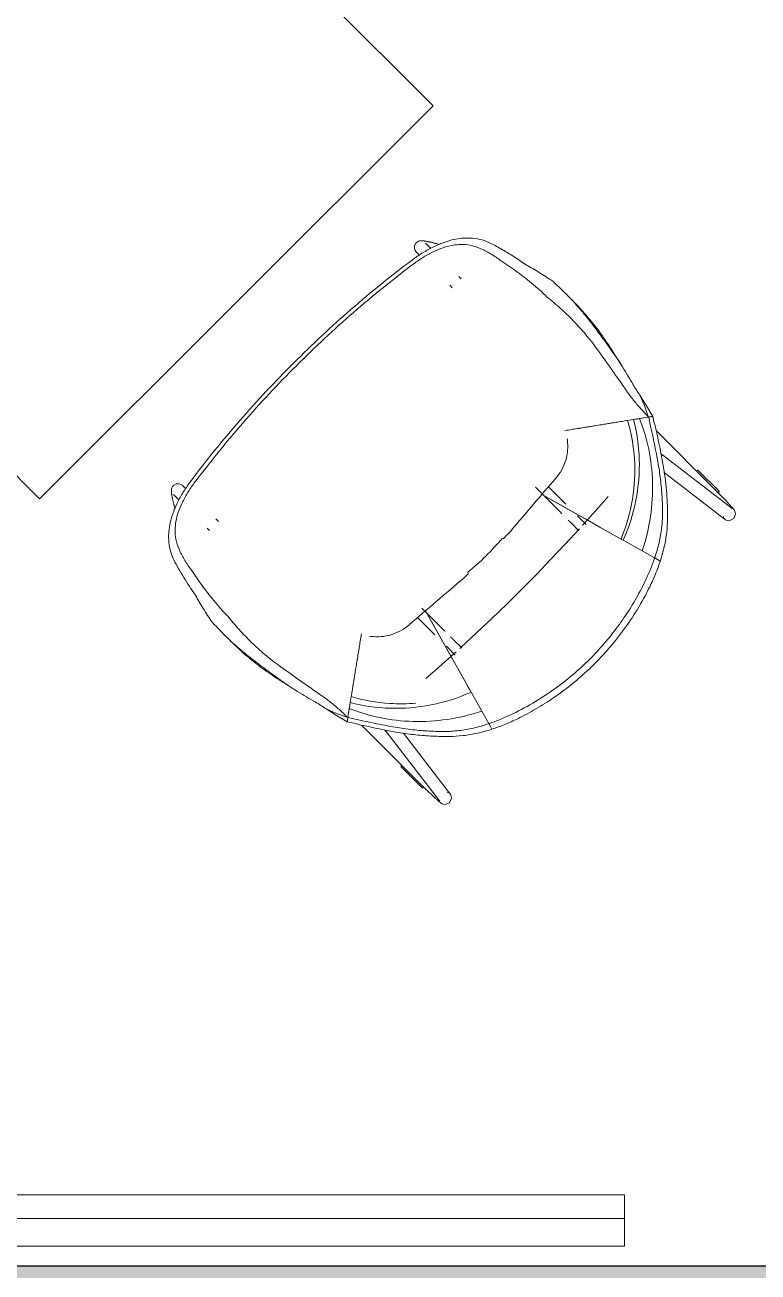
# Model space of a CAD drawing. Header units: millimetres. Extents: x 155927 to 295199, y -4084 to 97293.
# Drawn here: x 159346 to 160268, y 26065 to 27635 of the extents above; entities that cross this region are included whole.
import ezdxf

# ---------------------------------------------------------------- set-up
doc = ezdxf.new("R2010")
doc.units = ezdxf.units.MM
doc.header["$MEASUREMENT"] = 0
for name, color, linetype, lineweight in [('A-WALL-PATT', 7, 'CONTINUOUS', 9), ('I-FURN', 8, 'CONTINUOUS', 9), ('I-WALL', 7, 'CONTINUOUS', 9)]:
    doc.layers.add(name, color=color, linetype=linetype, lineweight=lineweight)

msp = doc.modelspace()

# ---------------------------------------------------------------- hatches: boundary and pattern name
at = {"layer": 'A-WALL-PATT'}
msp.add_hatch(color=256, dxfattribs=at).paths.add_polyline_path([(160696.7, 26057.6), (160696.7, 26072.6), (157247.8, 26072.6), (157247.8, 26057.6), (160138.2, 26057.6)], flags=0)

# ---------------------------------------------------------------- linework, layer by layer
at = {"layer": 'I-FURN'}
for p, q in [((159859.4, 27533.5), (159364.5, 28028.4)), ((158869.5, 27533.5), (159364.5, 27038.5)), ((159364.5, 27038.5), (159859.4, 27533.5)), ((159836.2, 27357.3), (159836.1, 27353.8)), ((159836.1, 27353.8), (159836.9, 27351.4)), ((159836.2, 27357.3), (159837.8, 27360.4)), ((159836.9, 27351.4), (159837.8, 27350)), ((159837.8, 27360.4), (159839.7, 27362.1)), ((159839.7, 27362.1), (159841.2, 27362.8)), ((159841.2, 27362.8), (159842.4, 27363.2)), ((159842.4, 27363.2), (159843.2, 27363.3)), ((159843.2, 27363.3), (159843.9, 27363.4)), ((159843.9, 27363.4), (159844.5, 27363.4)), ((159844.5, 27363.4), (159845, 27363.5)), ((159845, 27363.5), (159845.5, 27363.4)), ((159845.5, 27363.4), (159845.9, 27363.4)), ((159845.9, 27363.4), (159846.4, 27363.4)), ((159846.4, 27363.4), (159846.9, 27363.4)), ((159846.9, 27363.4), (159847.3, 27363.3)), ((159847.3, 27363.3), (159847.8, 27363.3)), ((159847.8, 27363.3), (159848.3, 27363.2)), ((159848.3, 27363.2), (159848.8, 27363.1)), ((159848.8, 27363.1), (159849.3, 27363)), ((159849.3, 27363), (159849.8, 27363)), ((159856.4, 27353.9), (159849.7, 27360.6)), ((159849.8, 27363), (159850.4, 27362.9)), ((159850.4, 27362.9), (159850.9, 27362.8)), ((159850.9, 27362.8), (159851.5, 27362.7)), ((159851.5, 27362.7), (159852.1, 27362.6)), ((159852.1, 27362.6), (159852.7, 27362.4)), ((159852.7, 27362.4), (159853.3, 27362.3)), ((159853.3, 27362.3), (159853.9, 27362.2)), ((159853.9, 27362.2), (159854.6, 27362.1)), ((159854.6, 27362.1), (159855.2, 27361.9)), ((159855.2, 27361.9), (159855.9, 27361.8)), ((159855.9, 27361.8), (159856.5, 27361.6)), ((159856.5, 27361.6), (159857.2, 27361.5)), ((159857.2, 27361.5), (159857.9, 27361.3)), ((159857.9, 27361.3), (159858.6, 27361.1)), ((159858.6, 27361.1), (159859.3, 27361)), ((159859.3, 27361), (159860, 27360.8)), ((159860, 27360.8), (159860.7, 27360.6)), ((159860.7, 27360.6), (159861.5, 27360.4)), ((159861.5, 27360.4), (159862.2, 27360.2)), ((159862.2, 27360.2), (159862.9, 27360.1)), ((159862.9, 27360.1), (159863.6, 27359.9)), ((159863.6, 27359.9), (159863.8, 27359.8)), ((159867.2, 27358.9), (159863.8, 27359.8)), ((159869, 27359.9), (159869.1, 27360.4)), ((159837.8, 27350), (159838.4, 27349.3)), ((159838.4, 27349.3), (159842.2, 27345.5)), ((159880.3, 27307.4), (159883.5, 27304.2)), ((159894.8, 27315.5), (159891.9, 27318.4)), ((160033.7, 27289.4), (160027.7, 27295.4)), ((160075.4, 27237.3), (160083.6, 27225.9)), ((160083.6, 27225.9), (160090.8, 27215.3)), ((160090.8, 27215.3), (160097.6, 27204.7)), ((160119.6, 27168.9), (160125.3, 27155.9)), ((160127.8, 27155.6), (160119.6, 27168.9)), ((160125.3, 27155.9), (160129.9, 27142.4)), ((160135.9, 27142.3), (160127.8, 27155.6)), ((160104.1, 27137.2), (160111.5, 27138.4)), ((160111.5, 27138.4), (160114.7, 27138.9)), ((160114.7, 27138.9), (160119, 27139.6)), ((160119, 27139.6), (160125.1, 27140.6)), ((160129.9, 27142.4), (160130.5, 27141.5)), ((160135.8, 27142.4), (160130.5, 27141.5)), ((160130.5, 27141.5), (160135.8, 27142.4)), ((160135.2, 27142.3), (160130.5, 27141.5)), ((160130.5, 27141.5), (160130.6, 27141)), ((160213.8, 27050.4), (160139.8, 27124.4)), ((160028.3, 27112.7), (160028.1, 27114.2)), ((160146, 27095.6), (160148.7, 27092.9)), ((160148.2, 27093.4), (160147, 27094.2)), ((160235.4, 27026.2), (160148.2, 27093.4)), ((160150.1, 27071.7), (160225.7, 27013.5)), ((160190.8, 27073.4), (160192.2, 27074.8)), ((160219.5, 27047.6), (160192.2, 27074.8)), ((159530.9, 27052.4), (159530.5, 27051.3)), ((159531.6, 27054), (159530.9, 27052.4)), ((159533.3, 27055.9), (159531.6, 27054)), ((159536.4, 27057.5), (159533.3, 27055.9)), ((159536.4, 27057.5), (159539.9, 27057.6)), ((159539.9, 27057.6), (159542.3, 27056.8)), ((159542.3, 27056.8), (159543.7, 27055.9)), ((159543.7, 27055.9), (159544.4, 27055.3)), ((159548.2, 27051.5), (159544.4, 27055.3)), ((159988.1, 27053.1), (160019.9, 27021.3)), ((160026.2, 27032), (160004.5, 27053.7)), ((159530.3, 27049.8), (159530.2, 27049.2)), ((159530.2, 27049.2), (159530.2, 27048.7)), ((159530.2, 27048.7), (159530.2, 27048.2)), ((159530.2, 27048.2), (159530.3, 27047.8)), ((159530.5, 27051.3), (159530.3, 27050.5)), ((159530.3, 27050.5), (159530.3, 27049.8)), ((159530.3, 27047.8), (159530.3, 27047.3)), ((159530.3, 27047.3), (159530.3, 27046.8)), ((159530.3, 27046.8), (159530.4, 27046.4)), ((159530.4, 27046.4), (159530.4, 27045.9)), ((159530.4, 27045.9), (159530.5, 27045.4)), ((159530.5, 27045.4), (159530.6, 27044.9)), ((159530.6, 27044.9), (159530.6, 27044.4)), ((159530.6, 27044.4), (159530.7, 27043.9)), ((159530.7, 27043.9), (159530.8, 27043.3)), ((159530.8, 27043.3), (159530.9, 27042.8)), ((159530.9, 27042.8), (159531, 27042.2)), ((159531, 27042.2), (159531.1, 27041.6)), ((159531.1, 27041.6), (159531.2, 27041)), ((159531.2, 27041), (159531.4, 27040.4)), ((159531.4, 27040.4), (159531.5, 27039.8)), ((159531.5, 27039.8), (159531.6, 27039.1)), ((159531.6, 27039.1), (159531.8, 27038.5)), ((159531.8, 27038.5), (159531.9, 27037.8)), ((159531.9, 27037.8), (159532.1, 27037.1)), ((159532.1, 27037.1), (159532.2, 27036.5)), ((159532.2, 27036.5), (159532.4, 27035.8)), ((159533.1, 27043.9), (159539.8, 27037.2)), ((159996.2, 27044), (160095.8, 26987.9)), ((160013, 27034.6), (159996.2, 27044)), ((160079.6, 27041.7), (160070.7, 27031.4)), ((160218.1, 27046.1), (160213.8, 27050.4)), ((160214, 27050.2), (160213.8, 27050.4)), ((160215, 27049.2), (160214, 27050.2)), ((160216, 27048.2), (160215, 27049.2)), ((160217, 27047.2), (160216, 27048.2)), ((160218, 27046.2), (160217, 27047.2)), ((160219, 27045.2), (160218, 27046.2)), ((160219.4, 27047.5), (160218.1, 27046.1)), ((160219.9, 27044.2), (160219, 27045.2)), ((160220.9, 27043.3), (160219.9, 27044.2)), ((160221.8, 27042.3), (160220.9, 27043.3)), ((160222.7, 27041.4), (160221.8, 27042.3)), ((160223.7, 27040.4), (160222.7, 27041.4)), ((160224.5, 27039.5), (160223.7, 27040.4)), ((160225.4, 27038.6), (160224.5, 27039.5)), ((160226.3, 27037.7), (160225.4, 27038.6)), ((160227.1, 27036.8), (160226.3, 27037.7)), ((160227.9, 27035.9), (160227.1, 27036.8)), ((159532.4, 27035.8), (159532.6, 27035.1)), ((159532.6, 27035.1), (159532.7, 27034.4)), ((159532.7, 27034.4), (159532.9, 27033.7)), ((159532.9, 27033.7), (159533.1, 27033)), ((159533.1, 27033), (159533.3, 27032.2)), ((159533.3, 27032.2), (159533.4, 27031.5)), ((159533.3, 27024.5), (159533.8, 27024.7)), ((159533.4, 27031.5), (159533.6, 27030.8)), ((159533.6, 27030.8), (159533.8, 27030.1)), ((159533.8, 27030.1), (159533.9, 27029.9)), ((159533.9, 27029.9), (159534.8, 27026.5)), ((160034.4, 27022.5), (160013, 27034.6)), ((160020.7, 27020.5), (160019.9, 27021.3)), ((160054, 27011.5), (160034.4, 27022.5)), ((160070.7, 27031.4), (160053.6, 27012)), ((160228.7, 27035.1), (160227.9, 27035.9)), ((160229.5, 27034.3), (160228.7, 27035.1)), ((160230.2, 27033.5), (160229.5, 27034.3)), ((160230.9, 27032.7), (160230.2, 27033.5)), ((160231.6, 27032), (160230.9, 27032.7)), ((160232.3, 27031.3), (160231.6, 27032)), ((160232.9, 27030.6), (160232.3, 27031.3)), ((160233.5, 27029.9), (160232.9, 27030.6)), ((160234.1, 27029.3), (160233.5, 27029.9)), ((160234.6, 27028.7), (160234.1, 27029.3)), ((160235.1, 27028.1), (160234.6, 27028.7)), ((160235.6, 27027.5), (160235.1, 27028.1)), ((160235.5, 27026.1), (160235.4, 27026.2)), ((160235.6, 27026), (160235.5, 27026.1)), ((160236.1, 27027), (160235.6, 27027.5)), ((160235.7, 27026), (160235.6, 27026)), ((160236.5, 27026.5), (160236.1, 27027)), ((160236.9, 27026), (160236.5, 27026.5)), ((160237.2, 27025.6), (160236.9, 27026)), ((160237.6, 27025.1), (160237.2, 27025.6)), ((160237.9, 27024.7), (160237.6, 27025.1)), ((160238.2, 27024.2), (160237.9, 27024.7)), ((160238.6, 27023.7), (160238.2, 27024.2)), ((160239, 27023), (160238.6, 27023.7)), ((160239.5, 27021.8), (160239, 27023)), ((160239.9, 27019.3), (160239.5, 27021.8)), ((159589.5, 27010.2), (159586.3, 27013.4)), ((160021.5, 27019.7), (160020.7, 27020.5)), ((160030.2, 27011), (160029.5, 27011.8)), ((160030.9, 27010.3), (160030.2, 27011)), ((160031.6, 27009.6), (160030.9, 27010.3)), ((160032.3, 27008.9), (160031.6, 27009.6)), ((160033, 27008.2), (160032.3, 27008.9)), ((160033, 27008.2), (160042.9, 26998.3)), ((160040.9, 27017.3), (160041.5, 27016.7)), ((160051.8, 27006.4), (160041.5, 27016.7)), ((160053.6, 27012), (160047.5, 27005.3)), ((160070.6, 27002.1), (160054, 27011.5)), ((160224.6, 27015.7), (160224.4, 27016)), ((160224.8, 27015.5), (160224.6, 27015.7)), ((160224.9, 27015.3), (160224.8, 27015.5)), ((160225.9, 27013.3), (160225.7, 27013.5)), ((160226.3, 27013), (160225.9, 27013.3)), ((160226.8, 27012.7), (160226.3, 27013)), ((160227.3, 27012.3), (160226.8, 27012.7)), ((160228.1, 27011.9), (160227.3, 27012.3)), ((160229.3, 27011.4), (160228.1, 27011.9)), ((160232, 27011), (160229.3, 27011.4)), ((160237.8, 27013.7), (160232, 27011)), ((160237.8, 27013.7), (160239.9, 27019.3)), ((159575.3, 27001.7), (159578.2, 26998.9)), ((159958.4, 26999), (159957.6, 26998.8)), ((160043.4, 27000.8), (160025.7, 26981.5)), ((160083.6, 26994.8), (160070.6, 27002.1)), ((160092.1, 26990), (160083.6, 26994.8)), ((160095.8, 26987.9), (160092.1, 26990)), ((160025.7, 26981.5), (160007.7, 26962.4)), ((160098.5, 26986.4), (160095.8, 26987.9)), ((160095.8, 26987.9), (160098.5, 26986.4)), ((160122.4, 26972.9), (160098.5, 26986.4)), ((160098.5, 26986.4), (160122.4, 26972.9)), ((160007.7, 26962.4), (159989.4, 26943.5)), ((160138.1, 26964.1), (160122.4, 26972.9)), ((160122.4, 26972.9), (160138.1, 26964.1)), ((160138.2, 26964.1), (160141.6, 26962.1)), ((160138.2, 26964.1), (160141.6, 26962.1)), ((160141.6, 26962.1), (160145.1, 26960.1)), ((160141.6, 26962.1), (160145.1, 26960.1)), ((159989.4, 26943.5), (159970.9, 26924.7)), ((159970.9, 26924.7), (159952.1, 26906.1)), ((159872.4, 26873.7), (159845.4, 26900.8)), ((159905.8, 26797.9), (159849.7, 26897.5)), ((159849.7, 26897.5), (159859.1, 26880.7)), ((159952.1, 26906.1), (159933.2, 26887.8)), ((159840, 26889.2), (159861.7, 26867.5)), ((159859.1, 26880.7), (159871.2, 26859.3)), ((159933.2, 26887.8), (159914.1, 26869.8)), ((159598.3, 26866), (159604.3, 26860)), ((159779.5, 26865.6), (159781, 26865.4)), ((159872.4, 26873.7), (159873.2, 26872.9)), ((159873.2, 26872.9), (159874.1, 26872.1)), ((159881.3, 26864.9), (159882, 26864.1)), ((159882, 26864.1), (159882.8, 26863.4)), ((159914.1, 26869.8), (159894.9, 26852)), ((159871.2, 26859.3), (159882.2, 26839.7)), ((159877, 26852.2), (159876.3, 26852.9)), ((159877, 26852.2), (159887.3, 26841.9)), ((159882.8, 26863.4), (159883.5, 26862.7)), ((159883.5, 26862.7), (159884.2, 26862)), ((159884.2, 26862), (159884.9, 26861.3)), ((159884.9, 26861.3), (159885.5, 26860.7)), ((159895.4, 26850.8), (159885.5, 26860.7)), ((159894.9, 26852), (159892.9, 26850.2)), ((159862.3, 26822.9), (159881.7, 26840.1)), ((159881.7, 26840.1), (159888.4, 26846.1)), ((159882.2, 26839.7), (159891.6, 26823)), ((159667.7, 26810.1), (159656.4, 26818.2)), ((159850.2, 26812.5), (159862.3, 26822.9)), ((159891.6, 26823), (159898.9, 26810.1)), ((159678.4, 26802.9), (159667.7, 26810.1)), ((159689, 26796.1), (159678.4, 26802.9)), ((159898.9, 26810.1), (159903.7, 26801.6)), ((159903.7, 26801.6), (159905.8, 26797.9)), ((159755.3, 26782.2), (159756.5, 26789.6)), ((159905.8, 26797.9), (159907.3, 26795.2)), ((159907.3, 26795.2), (159905.8, 26797.9)), ((159907.3, 26795.2), (159920.7, 26771.3)), ((159920.7, 26771.3), (159907.3, 26795.2)), ((159737.8, 26768.3), (159724.8, 26774.1)), ((159724.8, 26774.1), (159738.1, 26765.9)), ((159753.1, 26768.6), (159754, 26774.7)), ((159754, 26774.7), (159754.7, 26779)), ((159754.7, 26779), (159755.3, 26782.2)), ((159920.7, 26771.3), (159929.6, 26755.6)), ((159929.6, 26755.6), (159920.7, 26771.3)), ((159751.3, 26763.8), (159737.8, 26768.3)), ((159738.1, 26765.9), (159751.4, 26757.8)), ((159751.3, 26763.8), (159752.2, 26763.2)), ((159752.2, 26763.2), (159751.3, 26757.9)), ((159752.2, 26763.2), (159751.3, 26757.9)), ((159751.3, 26757.9), (159752.2, 26763.2)), ((159752.7, 26763.1), (159752.2, 26763.2)), ((159769.3, 26753.8), (159843.3, 26679.9)), ((159931.6, 26752.1), (159929.6, 26755.6)), ((159931.6, 26752.1), (159929.6, 26755.6)), ((159800.5, 26745.3), (159798.1, 26747.7)), ((159800.3, 26745.5), (159799.5, 26746.7)), ((159800.3, 26745.5), (159867.5, 26658.3)), ((159880.2, 26668), (159822, 26743.5)), ((159933.5, 26748.6), (159931.6, 26752.1)), ((159933.5, 26748.6), (159931.6, 26752.1)), ((159818.9, 26701.5), (159820.3, 26702.9)), ((159818.9, 26701.5), (159846.1, 26674.2)), ((159843.3, 26679.9), (159847.6, 26675.6)), ((159843.5, 26679.7), (159843.3, 26679.9)), ((159844.5, 26678.7), (159843.5, 26679.7)), ((159845.5, 26677.7), (159844.5, 26678.7)), ((159846.5, 26676.7), (159845.5, 26677.7)), ((159847.6, 26675.6), (159846.2, 26674.2)), ((159847.5, 26675.7), (159846.5, 26676.7)), ((159848.5, 26674.7), (159847.5, 26675.7)), ((159849.4, 26673.8), (159848.5, 26674.7)), ((159850.4, 26672.8), (159849.4, 26673.8)), ((159851.4, 26671.9), (159850.4, 26672.8)), ((159852.3, 26670.9), (159851.4, 26671.9)), ((159853.3, 26670), (159852.3, 26670.9)), ((159854.2, 26669.1), (159853.3, 26670)), ((159855.1, 26668.3), (159854.2, 26669.1)), ((159856, 26667.4), (159855.1, 26668.3)), ((159856.9, 26666.6), (159856, 26667.4)), ((159857.7, 26665.8), (159856.9, 26666.6)), ((159858.6, 26665), (159857.7, 26665.8)), ((159859.4, 26664.2), (159858.6, 26665)), ((159860.2, 26663.5), (159859.4, 26664.2)), ((159861, 26662.7), (159860.2, 26663.5)), ((159861.7, 26662.1), (159861, 26662.7)), ((159862.4, 26661.4), (159861.7, 26662.1)), ((159863.1, 26660.8), (159862.4, 26661.4)), ((159863.8, 26660.2), (159863.1, 26660.8)), ((159864.4, 26659.6), (159863.8, 26660.2)), ((159865, 26659.1), (159864.4, 26659.6)), ((159878, 26669), (159877.7, 26669.3)), ((159878.2, 26668.9), (159878, 26669)), ((159878.4, 26668.8), (159878.2, 26668.9)), ((159880, 26655.9), (159882.7, 26661.7)), ((159880.3, 26667.8), (159880.2, 26668)), ((159880.7, 26667.4), (159880.3, 26667.8)), ((159881, 26666.9), (159880.7, 26667.4)), ((159881.3, 26666.4), (159881, 26666.9)), ((159881.7, 26665.6), (159881.3, 26666.4)), ((159882.2, 26664.4), (159881.7, 26665.6)), ((159882.7, 26661.7), (159882.2, 26664.4)), ((159865.6, 26658.6), (159865, 26659.1)), ((159866.2, 26658.1), (159865.6, 26658.6)), ((159866.7, 26657.6), (159866.2, 26658.1)), ((159867.2, 26657.2), (159866.7, 26657.6)), ((159867.7, 26656.8), (159867.2, 26657.2)), ((159867.6, 26658.2), (159867.5, 26658.3)), ((159867.7, 26658.1), (159867.6, 26658.2)), ((159867.7, 26658), (159867.7, 26658.1)), ((159868.1, 26656.5), (159867.7, 26656.8)), ((159868.6, 26656.1), (159868.1, 26656.5)), ((159869, 26655.8), (159868.6, 26656.1)), ((159869.5, 26655.5), (159869, 26655.8)), ((159870, 26655.1), (159869.5, 26655.5)), ((159870.7, 26654.7), (159870, 26655.1)), ((159871.8, 26654.2), (159870.7, 26654.7)), ((159874.4, 26653.8), (159871.8, 26654.2)), ((159880, 26655.9), (159874.4, 26653.8)), ((157700, 26162.5), (160100, 26162.5)), ((160100, 26162.5), (160100, 26132.5)), ((160100, 26132.5), (157700, 26132.5)), ((160100, 26132.5), (157700, 26132.5)), ((160100, 26097.5), (160100, 26132.5)), ((157700, 26097.5), (160100, 26097.5))]:
    msp.add_line(p, q, dxfattribs=at)
msp.add_arc((159660.5, 27233.2), 376.1, 310.1259, 319.5293, dxfattribs=at)
for centre, major_axis, ratio, start_param, end_param in [((155814.9, 25488.2), (-4235.4, 4235.4), 0.743145, 4.404602, 4.406583), ((155571.3, 24433.8), (3756.6, 3756.6), 0.981627, 6.037909, 6.042851), ((160636.8, 27102.2), (-411.5, 411.5), 0.743145, 0.853184, 0.869724), ((161405.5, 31078.8), (-4235.4, 4235.4), 0.743145, 1.876602, 1.878583), ((162459.9, 31322.4), (3756.6, 3756.6), 0.981627, 3.381927, 3.386869), ((159791.5, 26256.9), (-411.5, 411.5), 0.743145, 5.413461, 5.430001)]:
    msp.add_ellipse(centre, major_axis=major_axis, ratio=ratio, start_param=start_param, end_param=end_param, dxfattribs=at)
for points, knots in [([(159932.1, 27360.2), (159928.5, 27362), (159921.1, 27364.8), (159907.2, 27367.3), (159893.6, 27366.8), (159880.7, 27364), (159874.1, 27361.8), (159870.8, 27360.5)], [0, 0, 0, 0, 0.2, 0.4, 0.7, 0.85, 1, 1, 1, 1]), ([(159554.6, 27060.7), (159564.4, 27073.8), (159584.4, 27099.5), (159626.8, 27149.9), (159683.3, 27210.4), (159743.8, 27266.9), (159794.2, 27309.3), (159819.9, 27329.3), (159832.9, 27339.1)], [-1, -1, -1, -1, -0.875, -0.75, -0.5, -0.25, -0.125, 0, 0, 0, 0]), ([(159835.2, 27334.6), (159822.3, 27324.9), (159796.7, 27305), (159746.8, 27263), (159686.7, 27207), (159630.6, 27146.9), (159588.7, 27097), (159568.8, 27071.4), (159559.1, 27058.5)], [-1, -1, -1, -1, -0.875, -0.75, -0.5, -0.25, -0.125, 0, 0, 0, 0]), ([(160042.4, 27127.2), (160041.1, 27127), (160038.4, 27126.6), (160035.7, 27126.2), (160034.3, 27125.9)], [0.85714286, 0.85714286, 0.85714286, 0.85714286, 0.89285714, 0.93070121, 0.93070121, 0.93070121, 0.93070121]), ([(160041.3, 27127), (160043.9, 27127.5), (160046.7, 27127.9), (160049.6, 27128.4), (160049.8, 27128.4)], [-0.85714286, -0.85714286, -0.85714286, -0.85714286, -0.78571429, -0.77790979, -0.77790979, -0.77790979, -0.77790979]), ([(160057.4, 27129.7), (160056.8, 27129.6), (160054.4, 27129.2), (160051.8, 27128.8), (160049.9, 27128.4), (160049.8, 27128.4)], [0.71428571, 0.71428571, 0.71428571, 0.71428571, 0.73214286, 0.78571429, 0.78716796, 0.78716796, 0.78716796, 0.78716796]), ([(159533.4, 26961.6), (159532.1, 26964.3), (159529.9, 26969.8), (159527, 26981.4), (159526.3, 26994.7), (159528.7, 27009.7), (159531.5, 27018.4), (159533.2, 27022.9)], [-1, -1, -1, -1, -0.85, -0.7, -0.4, -0.2, 0, 0, 0, 0]), ([(159959.7, 26767.9), (159969.3, 26772.6), (159988.4, 26783), (160016.1, 26801.5), (160042.3, 26822.7), (160071.3, 26851.2), (160095.1, 26881.1), (160113.9, 26911), (160122, 26926.3), (160125.8, 26934)], [-1, -1, -1, -1, -0.861111, -0.722222, -0.583333, -0.444444, -0.222222, -0.111111, 0, 0, 0, 0]), ([(160131.9, 26927.9), (160127.2, 26918.2), (160116.8, 26899.2), (160098.3, 26871.6), (160077, 26845.4), (160048.5, 26816.4), (160018.6, 26792.6), (159988.8, 26773.7), (159973.5, 26765.5), (159965.8, 26761.8)], [-1, -1, -1, -1, -0.861111, -0.722222, -0.583333, -0.444444, -0.222222, -0.111111, 0, 0, 0, 0]), ([(159758.2, 26800.4), (159758.3, 26801.1), (159758.5, 26802.3), (159758.7, 26803.6), (159758.8, 26804.1)], [-0.71428571, -0.71428571, -0.71428571, -0.71428571, -0.67857143, -0.65678994, -0.65678994, -0.65678994, -0.65678994]), ([(159756.5, 26789.6), (159756.5, 26790.1), (159756.8, 26791.8), (159757.5, 26795.8), (159758, 26799.2), (159758.2, 26800.6)], [-1, -1, -1, -1, -0.8928571, -0.7857143, -0.7142857, -0.7142857, -0.7142857, -0.7142857]), ([(159756.5, 26789.6), (159772, 26784.9), (159798.9, 26780.1), (159826.9, 26780.4), (159837.9, 26781.3)], [0, 0, 0, 0, 0.3333333, 0.5504303, 0.5504303, 0.5504303, 0.5504303])]:
    msp.add_open_spline(points, degree=3, knots=knots, dxfattribs=at)
for points in [[(159870.8, 27360.5), (159866.6, 27358.9), (159858.1, 27355.1), (159845.3, 27347.9), (159837, 27342.2), (159832.9, 27339.1)], [(159860.2, 27349.9), (159864.2, 27351.8), (159872, 27355), (159883.7, 27358), (159895, 27359.1), (159902.2, 27358.5), (159905.8, 27357.9)], [(159905.8, 27357.9), (159910.2, 27356.8), (159918.9, 27354.1), (159931.2, 27347.7), (159939.2, 27342.4), (159943.1, 27339.5)], [(159976.3, 27333.1), (159971.4, 27336.7), (159961.5, 27343.5), (159946.5, 27352.4), (159936.9, 27357.7), (159932.1, 27360.2)], [(159835.2, 27334.6), (159839.3, 27337.7), (159847.5, 27343.3), (159856, 27347.9), (159860.2, 27349.9)], [(159943.1, 27339.5), (159949.7, 27335.2), (159962.9, 27326), (159983.2, 27310.6), (159996.4, 27298.8), (160003, 27292.6)], [(160010.3, 27312.2), (160004.6, 27316.1), (159993.3, 27323.5), (159982, 27330), (159976.3, 27333.1)], [(160010.3, 27312.2), (160013.5, 27309.2), (160020.1, 27303), (160026.6, 27296.5), (160029.9, 27293.2)], [(160003, 27292.6), (160008.6, 27288.1), (160019.7, 27278.5), (160035.9, 27263), (160051.3, 27245.9), (160060.9, 27233.7), (160065.5, 27227.3)], [(160029.9, 27293.2), (160035.3, 27287.7), (160045.8, 27276), (160060.8, 27257), (160070.5, 27243.9), (160075.4, 27237.3)], [(160036.2, 27286.9), (160034.1, 27289), (160032, 27291.1), (160029.9, 27293.2)], [(160063.2, 27256.1), (160058.9, 27261.6), (160050.2, 27272.1), (160040.9, 27282.1), (160036.2, 27286.9)], [(160091.5, 27214.6), (160087, 27221.8), (160077.8, 27236), (160068.2, 27249.6), (160063.2, 27256.1)], [(160065.5, 27227.3), (160071.8, 27218.6), (160084.3, 27201), (160096.7, 27183.4), (160102.8, 27174.5)], [(160119.6, 27168.9), (160118.1, 27171.1), (160115.1, 27175.5), (160112.2, 27180.2), (160110.8, 27182.5)], [(160102.8, 27174.5), (160105.6, 27170.5), (160111.3, 27162.8), (160120.4, 27152), (160126.7, 27145.5), (160129.9, 27142.4)], [(160056.5, 27129.5), (160058.8, 27129.9), (160061.1, 27130.3), (160063.3, 27130.6)], [(160071.2, 27131.9), (160068.7, 27131.5), (160066, 27131.1), (160063.3, 27130.6)], [(160070.6, 27131.8), (160073.2, 27132.2), (160075.6, 27132.6), (160078, 27133)], [(160083.4, 27133.9), (160081.7, 27133.6), (160079.8, 27133.3), (160078, 27133)], [(160083, 27133.8), (160085.3, 27134.2), (160087.5, 27134.5), (160089.5, 27134.9)], [(160093.3, 27135.5), (160092.1, 27135.3), (160090.9, 27135.1), (160089.6, 27134.9)], [(160093.1, 27135.4), (160096, 27135.9), (160100.9, 27136.7), (160103.4, 27137.1), (160104.1, 27137.2)], [(160095.8, 26987.9), (160102.6, 27004.2), (160112.1, 27038), (160114.6, 27089), (160108.7, 27121.7), (160104.1, 27137.2)], [(160098.5, 26986.4), (160105.8, 27002.7), (160116.5, 27036.5), (160120.7, 27088.5), (160115.7, 27122.2), (160111.5, 27138.4)], [(160114.7, 27138.9), (160113.4, 27138.7), (160112.4, 27138.6), (160111.5, 27138.4)], [(160119, 27139.6), (160117.4, 27139.4), (160116, 27139.2), (160114.7, 27138.9)], [(160123.5, 27140.4), (160121.6, 27140.1), (160120.1, 27139.8), (160119, 27139.6)], [(160122.4, 26972.9), (160132, 27001.7), (160140.4, 27060.6), (160128.8, 27115.1), (160119, 27139.6)], [(160130.5, 27141.5), (160127.8, 27141.1), (160125.5, 27140.7), (160123.6, 27140.4)], [(160130.5, 27141.5), (160131.8, 27141.7), (160133.4, 27142), (160135.2, 27142.3)], [(160130.6, 27141), (160132.8, 27131.3), (160136.9, 27112.2), (160140.5, 27093.9), (160142.2, 27084.9)], [(160149.3, 27077.7), (160147.8, 27086.7), (160144.4, 27105), (160140.1, 27124.2), (160137.7, 27133.9)], [(160025.2, 27124.5), (160028.3, 27125), (160031.3, 27125.4), (160034.3, 27125.9)], [(160013.8, 27064.5), (160016.6, 27067.8), (160021.6, 27074.9), (160026.7, 27086.9), (160029.1, 27099.7), (160028.9, 27108.4), (160028.3, 27112.7)], [(160142.2, 27084.9), (160143.5, 27077.5), (160145.7, 27062.8), (160147.6, 27041.2), (160148, 27027), (160147.9, 27020)], [(160154.3, 27013.7), (160154.4, 27024), (160153.7, 27045), (160151.1, 27066.7), (160149.3, 27077.7)], [(159533.2, 27022.9), (159534.8, 27027.1), (159538.6, 27035.6), (159545.8, 27048.4), (159551.5, 27056.6), (159554.6, 27060.7)], [(159559.1, 27058.5), (159556, 27054.4), (159550.4, 27046.2), (159545.8, 27037.7), (159543.8, 27033.5)], [(159957.6, 26998.8), (159967, 27009.8), (159985.7, 27031.9), (160004.4, 27053.6), (160013.8, 27064.5)], [(159543.8, 27033.5), (159541.9, 27029.5), (159538.7, 27021.7), (159535.7, 27010), (159534.6, 26998.7), (159535.2, 26991.5), (159535.8, 26987.9)], [(160147.9, 27020), (160148, 27014.1), (160147.2, 27002.1), (160144.1, 26983.4), (160140.3, 26970.6), (160138.1, 26964.1)], [(160145.1, 26960.1), (160147.2, 26966.3), (160150.6, 26978.6), (160153.5, 26996.6), (160154.3, 27008.1), (160154.3, 27013.7)], [(159947.4, 26988.1), (159951.1, 26991.8), (159954.7, 26995.4), (159958.4, 26999)], [(159535.8, 26987.9), (159536.8, 26983.5), (159539.6, 26974.9), (159546, 26962.5), (159551.3, 26954.5), (159554.2, 26950.6)], [(159560.5, 26917.4), (159555.2, 26924.8), (159545.4, 26939.7), (159537.1, 26954.3), (159533.4, 26961.6)], [(160125.8, 26934), (160128.2, 26939.1), (160132.7, 26949.1), (160136.4, 26959.1), (160138.1, 26964.1)], [(160145.1, 26960.1), (160143.4, 26954.8), (160139.4, 26944.1), (160134.6, 26933.3), (160131.9, 26927.9)], [(159554.2, 26950.6), (159558.5, 26944), (159567.7, 26930.8), (159583.1, 26910.5), (159594.9, 26897.3), (159601.1, 26890.7)], [(159898.2, 26938.8), (159900.1, 26940.8), (159902.1, 26942.7), (159904, 26944.7)], [(159829.2, 26879.9), (159840.6, 26889.7), (159863.4, 26909.3), (159886.5, 26929), (159898.2, 26938.8)], [(159581.5, 26883.4), (159577.6, 26889), (159570.2, 26900.3), (159563.6, 26911.7), (159560.5, 26917.4)], [(159600.5, 26863.8), (159597.2, 26867.1), (159590.7, 26873.6), (159584.5, 26880.1), (159581.5, 26883.4)], [(159601.1, 26890.7), (159605.6, 26885.1), (159615.2, 26874), (159630.7, 26857.7), (159647.7, 26842.3), (159660, 26832.8), (159666.4, 26828.2)], [(159781, 26865.4), (159785.3, 26864.8), (159794, 26864.6), (159806.8, 26867), (159818.8, 26872.1), (159825.9, 26877.1), (159829.2, 26879.9)], [(159656.4, 26818.2), (159649.8, 26823.2), (159636.7, 26832.9), (159617.7, 26847.9), (159606, 26858.4), (159600.5, 26863.8)], [(159600.5, 26863.8), (159602.6, 26861.7), (159604.7, 26859.6), (159606.8, 26857.5)], [(159767.8, 26859.4), (159768.2, 26862.4), (159768.7, 26865.4), (159769.2, 26868.4)], [(159606.8, 26857.5), (159611.6, 26852.7), (159621.5, 26843.5), (159632.1, 26834.8), (159637.6, 26830.5)], [(159765.3, 26843.9), (159765.7, 26846.7), (159766.2, 26849.5), (159766.6, 26852.4)], [(159766.5, 26851.3), (159766.9, 26854), (159767.3, 26856.7), (159767.8, 26859.4)], [(159762.9, 26829.4), (159763.3, 26831.9), (159763.7, 26834.5), (159764.2, 26837.2)], [(159764, 26836.3), (159764.4, 26838.8), (159764.8, 26841.3), (159765.2, 26843.8)], [(159637.6, 26830.5), (159644.1, 26825.5), (159657.7, 26815.9), (159671.9, 26806.7), (159679.1, 26802.2)], [(159666.4, 26828.2), (159675.1, 26821.9), (159692.6, 26809.3), (159710.3, 26797), (159719.2, 26790.8)], [(159760.7, 26815.7), (159761.1, 26818.1), (159761.5, 26820.5), (159761.9, 26823.1)], [(159761.8, 26822.5), (159762.1, 26824.7), (159762.5, 26827), (159762.9, 26829.4)], [(159758.8, 26804.1), (159759.1, 26806.1), (159759.5, 26808.3), (159759.9, 26810.7)], [(159759.8, 26810.3), (159760.1, 26812), (159760.4, 26813.8), (159760.7, 26815.7)], [(159719.2, 26790.8), (159723.2, 26788.1), (159730.9, 26782.3), (159741.7, 26773.3), (159748.2, 26767), (159751.3, 26763.8)], [(159755.3, 26782.2), (159771.4, 26777.9), (159805.1, 26773), (159857.1, 26777.2), (159891, 26787.9), (159907.3, 26795.2)], [(159724.8, 26774.1), (159722.6, 26775.6), (159718.2, 26778.6), (159713.5, 26781.4), (159711.2, 26782.8)], [(159752.2, 26763.2), (159752.6, 26765.9), (159753, 26768.2), (159753.3, 26770.1)], [(159753.3, 26770.1), (159753.6, 26772), (159753.9, 26773.6), (159754, 26774.7)], [(159754, 26774.7), (159754.3, 26776.3), (159754.5, 26777.7), (159754.7, 26779)], [(159754, 26774.7), (159778.6, 26764.9), (159833.1, 26753.3), (159892, 26761.7), (159920.7, 26771.3)], [(159754.7, 26779), (159754.9, 26780.2), (159755.1, 26781.3), (159755.3, 26782.2)], [(159752.2, 26763.2), (159751.9, 26761.7), (159751.7, 26760), (159751.3, 26757.9)], [(159808.8, 26751.5), (159799.8, 26753.2), (159781.5, 26756.8), (159762.4, 26760.9), (159752.7, 26763.1)], [(159759.8, 26756), (159769.6, 26753.6), (159788.7, 26749.3), (159807.1, 26745.9), (159816, 26744.4)], [(159929.6, 26755.6), (159923.1, 26753.3), (159910.3, 26749.6), (159891.6, 26746.4), (159879.5, 26745.7), (159873.7, 26745.7)], [(159929.6, 26755.6), (159934.6, 26757.2), (159944.6, 26761), (159954.6, 26765.5), (159959.7, 26767.9)], [(159965.8, 26761.8), (159960.4, 26759.1), (159949.6, 26754.3), (159938.9, 26750.3), (159933.5, 26748.6)], [(159873.7, 26745.7), (159866.6, 26745.7), (159852.5, 26746.1), (159830.9, 26748), (159816.2, 26750.2), (159808.8, 26751.5)], [(159816, 26744.4), (159823.3, 26743.2), (159837.8, 26741.2), (159859.1, 26739.6), (159873.1, 26739.3), (159880, 26739.4)], [(159880, 26739.4), (159885.6, 26739.4), (159897.1, 26740.1), (159915.1, 26743.1), (159927.3, 26746.5), (159933.5, 26748.6)]]:
    msp.add_open_spline(points, degree=3, dxfattribs=at)
at = {"layer": 'I-WALL', "lineweight": 30}
msp.add_line((160696.7, 26072.6), (157247.8, 26072.6), dxfattribs=at)

doc.saveas('drawing.dxf')
